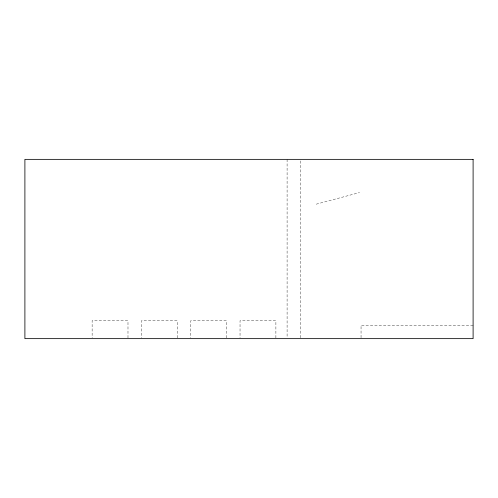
<?xml version="1.0" encoding="UTF-8"?>
<svg xmlns="http://www.w3.org/2000/svg" width="498" height="498" viewBox="0 0 498 498"><rect width="100%" height="100%" fill="white"/><g stroke="black" fill="none" stroke-linecap="round" stroke-linejoin="round"><path stroke-width="0.37" stroke-dasharray="2.49 1.87" d="M316.23 204.18L359.525 192.583M473.1 325.194L361.05 325.194L361.05 337.893M300.543 160.91L300.543 337.862M287.097 159.36L287.097 337.862M275.892 337.893L275.892 320.712L240.036 320.712L240.036 337.893M226.59 337.893L226.59 320.712L190.734 320.712L190.734 337.893M177.288 337.893L177.288 320.712L141.432 320.712L141.432 337.893M127.986 337.893L127.986 320.712L92.13 320.712L92.13 337.893"/><path stroke-width="0.75" d="M473.1 159.36L24.9 159.36L24.9 338.64L473.1 338.64L473.1 159.36"/></g></svg>
